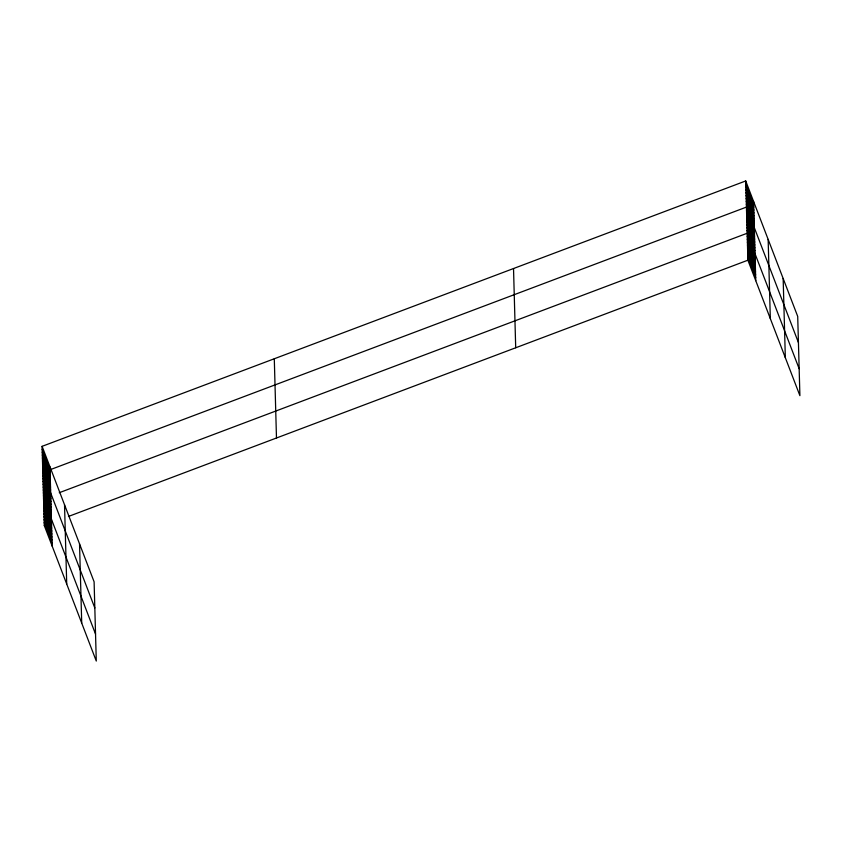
<?xml version="1.0" encoding="UTF-8"?>
<svg xmlns="http://www.w3.org/2000/svg" width="842" height="842" viewBox="0 0 842 842"><rect width="100%" height="100%" fill="white"/><g stroke="black" fill="none" stroke-linecap="round" stroke-linejoin="round"><path stroke-width="1.26" d="M42.1 446.334L94.104 581.801L96.283 661.044L44.289 525.576L42.1 446.334L745.717 180.956L797.711 316.424L799.9 395.666L747.896 260.199L745.717 180.956M59.266 492.707L747.159 233.255L799.153 368.722M44.289 525.576L51.541 522.84M68.476 516.451L747.896 260.199M745.791 183.861L753.664 204.353M745.875 186.766L753.737 207.258M745.959 189.671L753.822 210.163M746.033 192.576L753.906 213.068M746.117 195.481L753.979 215.973M746.191 198.386L754.064 218.878M746.275 201.291L754.137 221.783M746.359 204.196L754.221 224.688M798.437 342.568L746.433 207.1L42.816 472.488L94.82 607.956M746.517 210.016L754.379 230.498M746.601 212.921L754.464 233.402M746.675 215.826L754.537 236.307M746.759 218.731L754.621 239.223M746.833 221.635L754.706 242.128M746.917 224.54L754.779 245.033M747.001 227.445L754.864 247.937M747.075 230.35L754.937 250.842M747.243 236.244L755.106 256.736M747.317 239.244L755.19 259.736M747.401 242.233L755.274 262.725M747.486 245.232L755.348 265.725M747.57 248.222L755.432 268.714M747.654 251.221L755.516 271.703M747.738 254.21L755.6 274.702M747.812 257.199L755.684 277.692M42.184 449.239L50.046 469.731M42.258 452.143L50.131 472.636M42.342 455.059L50.204 475.541M42.416 457.964L50.288 478.445M42.5 460.869L50.362 481.35M42.584 463.774L50.446 484.266M42.658 466.678L50.531 487.171M42.742 469.583L50.604 490.076M42.9 475.393L50.762 495.885L43.542 498.632L95.546 634.1M42.984 478.298L50.846 498.79M43.058 481.203L50.93 501.695M43.142 484.108L51.004 504.6M43.226 487.013L51.088 507.505M43.3 489.918L51.162 510.41M43.384 492.823L51.246 513.315M43.458 495.728L51.33 516.22M43.626 501.632L51.488 522.124M43.71 504.621L51.572 525.113M43.784 507.621L51.657 528.113M43.868 510.61L51.741 531.102M43.952 513.609L51.815 534.091M44.037 516.599L51.899 537.091M44.121 519.588L51.983 540.08M44.205 522.587L52.067 543.079M783.155 278.481L785.333 357.724M768.146 239.391L770.325 318.634M753.579 201.448L755.769 280.691M513.525 268.535L515.704 347.778M274.292 358.766L276.481 437.998M79.537 543.858L81.716 623.101M64.529 504.768L66.718 584.011M49.962 466.826L52.151 546.069"/></g></svg>
